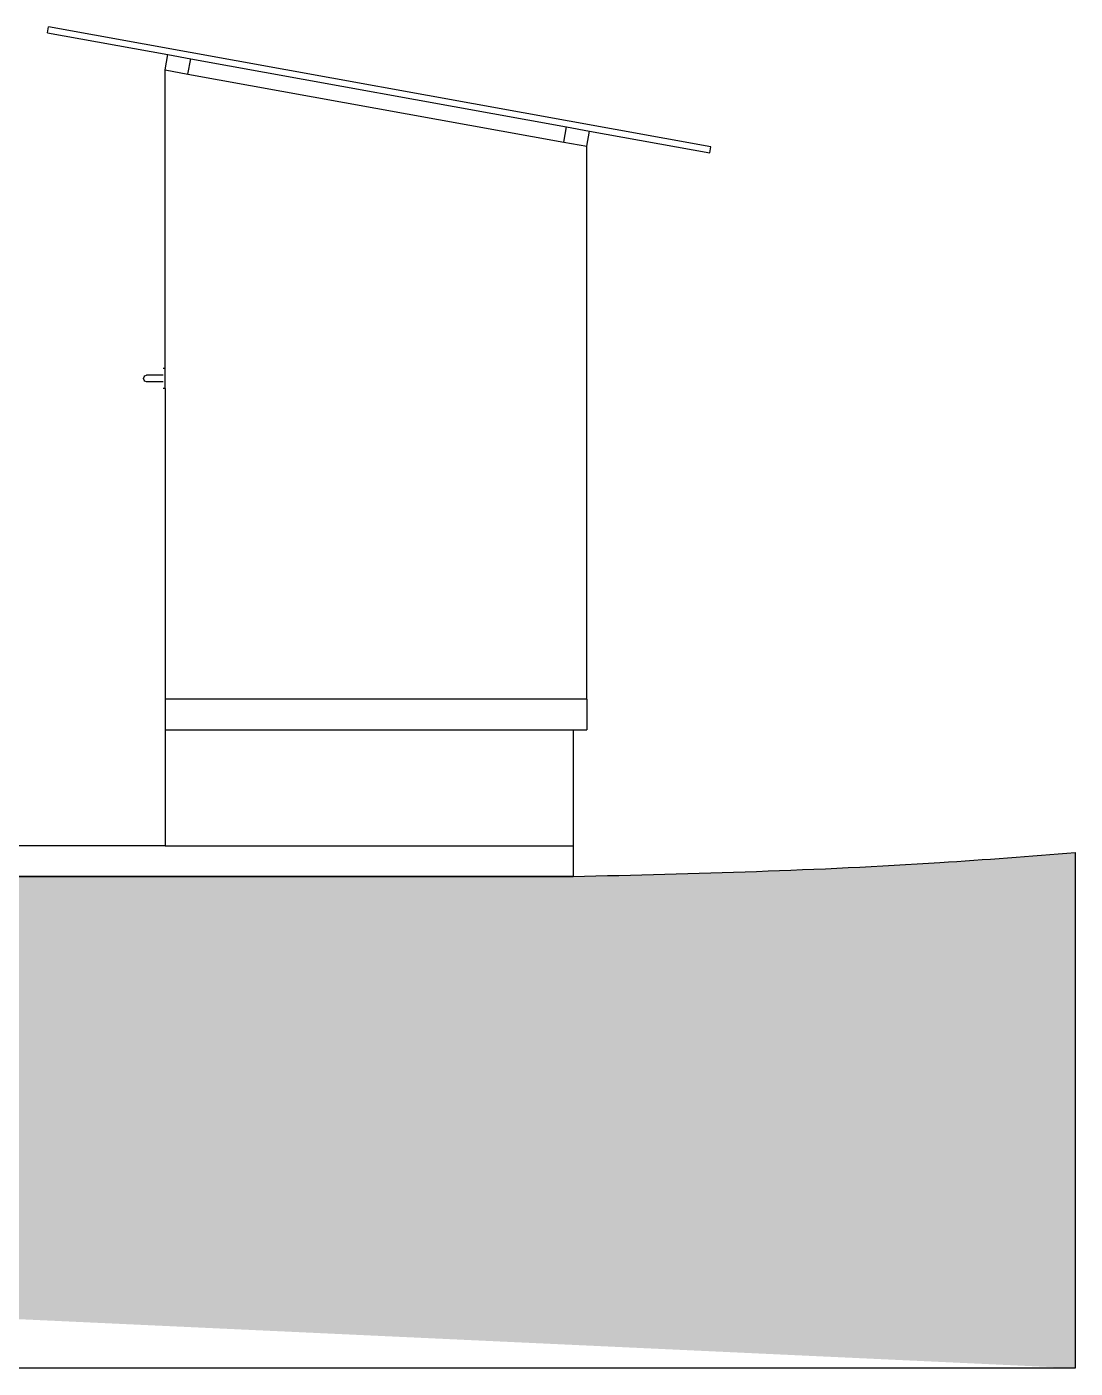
# Model space of a CAD drawing. Header units: metres. Extents: x 258817 to 259192, y 1878716 to 1878911.
# Drawn here: x 259032.604 to 259036.034, y 1878852.673 to 1878857.063 of the extents above; entities that cross this region are included whole.
import ezdxf

# ---------------------------------------------------------------- set-up
doc = ezdxf.new("R2010")
doc.units = ezdxf.units.M
doc.header["$MEASUREMENT"] = 0
doc.layers.add('Vistas', color=7, linetype='Continuous')

# ---------------------------------------------------------------- blocks, each defined once
blk = doc.blocks.new('003 - Elevación Oeste')
for p, q in [((15.7711, 0.3101), (15.7747, 0.3298)), ((15.7711, 0.3101), (16.1647, 0.2388)), ((17.9419, -0.0628), (15.7747, 0.3298)), ((16.1557, 0.1888), (16.1647, 0.2388)), ((16.1647, 0.2388), (16.2397, 0.2252)), ((16.2307, 0.1752), (16.2397, 0.2252)), ((16.2397, 0.2252), (17.4698, 0.0024)), ((16.1557, 0.1888), (16.2307, 0.1752)), ((16.1557, -0.7887), (16.1557, 0.1888)), ((16.2307, 0.1752), (17.4607, -0.0476)), ((17.4607, -0.0476), (17.4698, 0.0024)), ((17.4698, 0.0024), (17.5447, -0.0112)), ((17.5357, -0.0612), (17.5447, -0.0112)), ((17.5447, -0.0112), (17.9383, -0.0825)), ((17.4607, -0.0476), (17.5357, -0.0612)), ((17.5357, -1.8712), (17.5357, -0.0612)), ((17.9383, -0.0825), (17.9419, -0.0628)), ((16.1557, -0.7887), (16.1501, -0.7887)), ((16.1557, -0.7898), (16.1557, -0.7887)), ((16.1557, -0.793), (16.1557, -0.7898)), ((16.0857, -0.8212), (16.0869, -0.816)), ((16.0869, -0.8264), (16.0857, -0.8212)), ((16.0869, -0.816), (16.0901, -0.8122)), ((16.0901, -0.8302), (16.0869, -0.8264)), ((16.0901, -0.8122), (16.0946, -0.8108)), ((16.0946, -0.8316), (16.0901, -0.8302)), ((16.0948, -0.8108), (16.0946, -0.8108)), ((16.0948, -0.8316), (16.0946, -0.8316)), ((16.0956, -0.8108), (16.0948, -0.8108)), ((16.0956, -0.8316), (16.0948, -0.8316)), ((16.0969, -0.8108), (16.0956, -0.8108)), ((16.0969, -0.8316), (16.0956, -0.8316)), ((16.0987, -0.8108), (16.0969, -0.8108)), ((16.0987, -0.8316), (16.0969, -0.8316)), ((16.1009, -0.8108), (16.0987, -0.8108)), ((16.1009, -0.8316), (16.0987, -0.8316)), ((16.1035, -0.8108), (16.1009, -0.8108)), ((16.1035, -0.8316), (16.1009, -0.8316)), ((16.1065, -0.8108), (16.1035, -0.8108)), ((16.1065, -0.8316), (16.1035, -0.8316)), ((16.1099, -0.8108), (16.1065, -0.8108)), ((16.1099, -0.8316), (16.1065, -0.8316)), ((16.1134, -0.8108), (16.1099, -0.8108)), ((16.1134, -0.8316), (16.1099, -0.8316)), ((16.1172, -0.8108), (16.1134, -0.8108)), ((16.1172, -0.8316), (16.1134, -0.8316)), ((16.1211, -0.8108), (16.1172, -0.8108)), ((16.1211, -0.8316), (16.1172, -0.8316)), ((16.1251, -0.8108), (16.1211, -0.8108)), ((16.1251, -0.8316), (16.1211, -0.8316)), ((16.1501, -0.8108), (16.1251, -0.8108)), ((16.1501, -0.8316), (16.1251, -0.8316)), ((16.1557, -0.7982), (16.1557, -0.793)), ((16.1557, -0.8049), (16.1557, -0.7982)), ((16.1557, -0.8128), (16.1557, -0.8049)), ((16.1557, -0.8212), (16.1557, -0.8128)), ((16.1557, -0.8296), (16.1557, -0.8212)), ((16.1557, -0.8374), (16.1557, -0.8296)), ((16.1557, -0.8537), (16.1501, -0.8537)), ((16.1557, -0.8442), (16.1557, -0.8374)), ((16.1557, -0.8493), (16.1557, -0.8442)), ((16.1557, -0.8526), (16.1557, -0.8493)), ((16.1557, -0.8537), (16.1557, -0.8526)), ((16.1557, -0.8537), (16.1557, -1.8712)), ((17.5357, -1.8712), (16.1557, -1.8712)), ((16.1557, -1.8712), (16.1557, -1.9712)), ((17.5357, -1.8712), (17.5357, -1.9712)), ((16.1557, -1.9712), (17.4906, -1.9712)), ((16.1557, -1.9712), (16.1557, -2.3512)), ((17.4906, -1.9712), (17.5357, -1.9712)), ((17.4906, -1.9712), (17.4906, -2.3512)), ((16.1557, -2.3512), (15.5457, -2.3512)), ((16.1557, -2.3512), (17.4906, -2.3512)), ((17.4906, -2.3512), (17.4906, -2.4512)), ((15.5457, -2.4512), (17.4906, -2.4512))]:
    blk.add_line(p, q)

msp = doc.modelspace()

# ---------------------------------------------------------------- hatches: boundary and pattern name
at = {"layer": 'Vistas'}
h = msp.add_hatch(dxfattribs=at)
h.set_pattern_fill('EARTH', color=256)
h.set_pattern_definition([(0, (-74.26602, 44.66947), (0.25, 0.25), [0.25, -0.25]), (0, (-74.26602, 44.76322), (0.25, 0.25), [0.25, -0.25]), (0, (-74.26602, 44.85697), (0.25, 0.25), [0.25, -0.25]), (90, (-74.23477, 44.88822), (-0.25, 0.25), [0.25, -0.25]), (90, (-74.14102, 44.88822), (-0.25, 0.25), [0.25, -0.25]), (90, (-74.04727, 44.88822), (-0.25, 0.25), [0.25, -0.25])])
edge = h.paths.add_edge_path()
edge.add_spline(control_points=[(259034.3909, 1878854.28178), (259034.7914, 1878854.29175), (259035.33979, 1878854.3054), (259035.88651, 1878854.34875), (259036.03396, 1878854.36045)], knot_values=[0, 0, 0, 0, 1.2014582, 1.6451542, 1.6451542, 1.6451542, 1.6451542], degree=3, periodic=0)
edge.add_spline(control_points=[(259034.3909, 1878854.28178), (259033.74258, 1878854.28178), (259033.09427, 1878854.28178), (259032.44595, 1878854.28178), (259031.96231, 1878854.28651), (259031.3811, 1878854.29219), (259029.78339, 1878854.45813), (259028.56001, 1878854.11298), (259026.80226, 1878854.29504), (259017.71425, 1878854.20293), (259008.7221, 1878854.26885), (259000.33578, 1878854.28191), (259000.26403, 1878854.28134), (259000.16795, 1878854.28368), (259000.03057, 1878854.29764), (258999.83945, 1878854.31323), (258999.68698, 1878854.37764), (258999.44221, 1878854.37292), (258999.02936, 1878854.37097), (258998.63699, 1878854.40339), (258998.39579, 1878854.42332)], knot_values=[0, 0, 0, 0, 1, 1, 1, 2.4498074, 2.7422815, 5.8138454, 6.1063195, 8.038155, 33.038155, 33.1170765, 33.1968501, 33.2533997, 33.4052856, 33.6111334, 33.8267712, 33.8877775, 34.3422812, 35.0674593, 35.0674593, 35.0674593, 35.0674593], weights=[1, 1, 1, 1, 1, 1, 1, 1, 1, 1, 1, 1, 1, 1, 1, 1, 1, 1, 1, 1, 1], degree=3, periodic=0)
edge.add_line((258998.34569, 1878852.67266), (258998.34569, 1878854.42121))
edge.add_line((259036.03396, 1878852.67266), (258998.34569, 1878852.67266))
edge.add_line((259036.03396, 1878854.36045), (259036.03396, 1878852.67266))

# ---------------------------------------------------------------- linework, layer by layer
for p, q in [((259036.03396, 1878854.36045), (259036.03396, 1878852.67266)), ((259036.03396, 1878852.67266), (258998.34569, 1878852.67266))]:
    msp.add_line(p, q, dxfattribs=at)
msp.add_open_spline([(259034.3909, 1878854.28178), (259033.74258, 1878854.28178), (259033.09427, 1878854.28178), (259032.44595, 1878854.28178), (259031.96231, 1878854.28651), (259031.3811, 1878854.29219), (259029.78339, 1878854.45813), (259028.56001, 1878854.11298), (259026.80226, 1878854.29504), (259017.71425, 1878854.20293), (259008.7221, 1878854.26885), (259000.33578, 1878854.28191), (259000.26403, 1878854.28134), (259000.16795, 1878854.28368), (259000.03057, 1878854.29764), (258999.83945, 1878854.31323), (258999.68698, 1878854.37764), (258999.44221, 1878854.37292), (258999.02936, 1878854.37097), (258998.63699, 1878854.40339), (258998.39579, 1878854.42332)], degree=3, knots=[0, 0, 0, 0, 1, 1, 1, 2.4498074, 2.7422815, 5.8138454, 6.1063195, 8.038155, 33.038155, 33.1170765, 33.1968501, 33.2533997, 33.4052856, 33.6111334, 33.8267712, 33.8877775, 34.3422812, 35.0674593, 35.0674593, 35.0674593, 35.0674593], dxfattribs=at)
msp.add_spline([(259034.3909, 1878854.28178), (259035.59149, 1878854.32753), (259036.03396, 1878854.36045)], degree=3, dxfattribs=at)

# ---------------------------------------------------------------- block references
msp.add_blockref('003 - Elevación Oeste', (259016.90026, 1878856.73296), dxfattribs=at)

doc.saveas('drawing.dxf')
